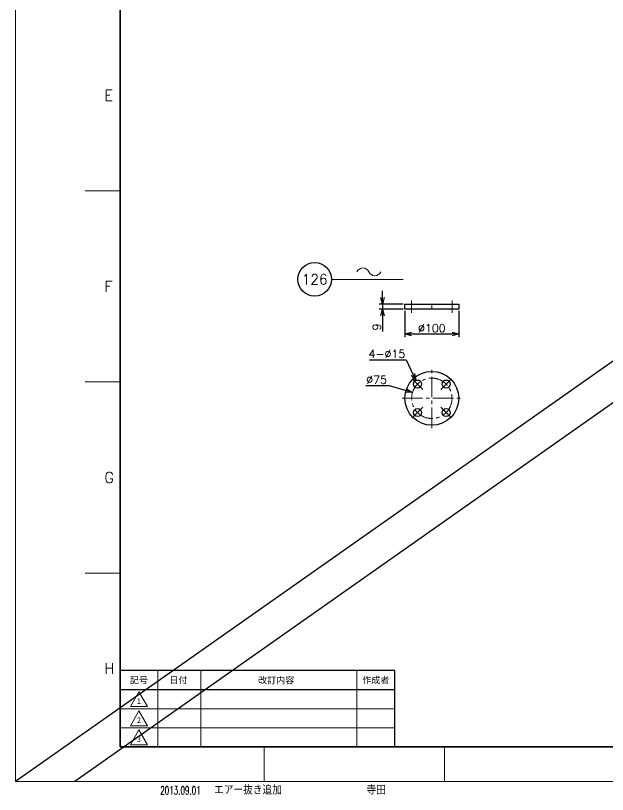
# Model space of a CAD drawing. Header units: millimetres. Extents: x 0 to 8669, y -24 to 3134.
# Drawn here: x 0 to 1099, y -24 to 1423 of the extents above; entities that cross this region are included whole.
import ezdxf
from ezdxf import colors
from ezdxf.entities.mleader import LeaderData, LeaderLine
from ezdxf.enums import TextEntityAlignment as Align
from ezdxf.math import Vec2, Vec3

# ---------------------------------------------------------------- set-up
doc = ezdxf.new("R2010")
doc.units = ezdxf.units.MM
doc.header["$LTSCALE"] = 2
doc.header["$PDMODE"] = 99
doc.header["$PDSIZE"] = 1
doc.linetypes.add('CENTER2', pattern=[28.575, 19.05, -3.175, 3.175, -3.175])
for name, color, linetype, lineweight in [('05_CENTER', 4, 'CENTER2', 13), ('08_DIM', 3, 'Continuous', 13), ('90_FRAME', 5, 'Continuous', 35)]:
    doc.layers.add(name, color=color, linetype=linetype, lineweight=lineweight)
doc.layers.add('10_DRAFT', color=8, linetype='Continuous', lineweight=0, plot=False)
doc.layers.add('91_BLANK', color=5, linetype='Continuous', lineweight=0, plot=False)
doc.styles.add('KSS_TXT', font='txt.shx', dxfattribs={"bigfont": 'extfont2.shx'})
doc.styles.add('MS_G', font='MS Gothic.ttf')
doc.styles.get("Standard").update_dxf_attribs({"font": 'txt.shx', "bigfont": 'extfont2.shx'})
doc.styles.add('表題用', font='MS PGothic.ttf')
doc.dimstyles.new('KSS_DIM', dxfattribs={"dimscale": 5, "dimtxt": 3, "dimasz": 2.5, "dimexe": 1.25, "dimexo": 0.625, "dimtad": 1, "dimdsep": 46, "dimtxsty": 'KSS_TXT', "dimblk": 'OPEN30', "dimcen": 0, "dimazin": 2, "dimtfac": 0.75, "dimtmove": 0, "dimatfit": 3, "dimldrblk": 'OPEN30', "dimfxl": 1.25, "dimtolj": 1, "dimarcsym": 0})
doc.dimstyles.new('KSS_DIM$3', dxfattribs={"dimscale": 5, "dimtxt": 3, "dimasz": 2.5, "dimexe": 1.25, "dimexo": 0.625, "dimtad": 1, "dimtih": 1, "dimtoh": 1, "dimdsep": 46, "dimtxsty": 'KSS_TXT', "dimblk": 'OPEN30', "dimcen": 0, "dimazin": 2, "dimtfac": 0.75, "dimtofl": 0, "dimtmove": 0, "dimatfit": 3, "dimldrblk": 'OPEN30', "dimfxl": 1.25, "dimtolj": 1, "dimarcsym": 0})

# ---------------------------------------------------------------- blocks, each defined once
blk = doc.blocks.new('AM_BALLOON1')
at = {"transparency": 16777216}
blk.add_circle((0, 0), 5, dxfattribs=at)
blk.add_attdef('B_NUMBER', text='', height=3, dxfattribs=at).set_placement((0, 0), align=Align.MIDDLE_CENTER)
blk = doc.blocks.new('_OPEN')
at = {"color": 0, "linetype": 'ByBlock'}
for p, q in [((-1, 0.17), (0, 0)), ((0, 0), (-1, -0.17)), ((0, 0), (-1, 0))]:
    blk.add_line(p, q, dxfattribs=at)
blk = doc.blocks.new('p1ba05')
for centre, start, end in [((-2.95, 0.29), 24.2276, 155.5758), ((0, 1.62), 204.2276, 335.5758)]:
    blk.add_arc(centre, 1.62, start, end)
blk = doc.blocks.new('_Open30')
at = {"color": 0, "linetype": 'ByBlock', "lineweight": -2}
for p, q in [((-1, 0.27), (0, 0)), ((0, 0), (-1, -0.27)), ((0, 0), (-1, 0))]:
    blk.add_line(p, q, dxfattribs=at)
blk = doc.blocks.new('*D230')
at = {"layer": '08_DIM', "color": 0, "lineweight": -2, "transparency": 16777216}
for p, q in [((650.7, 735.6), (693.8, 735.6)), ((693.8, 735.6), (725.4, 726.1))]:
    blk.add_line(p, q, dxfattribs=at)
at = {"layer": 'Defpoints', "color": 0, "transparency": 16777216}
for p in [(737.3, 722.6), (809.2, 701)]:
    blk.add_point(p, dxfattribs=at)
at = {"layer": '08_DIM', "color": 0, "lineweight": -2, "transparency": 16777216, "xscale": 12.5, "yscale": 12.5, "zscale": 12.5, "rotation": 343.2986412782976}
blk.add_blockref('_Open30', (737.3, 722.6), dxfattribs=at)
at = {"layer": '08_DIM', "color": 0, "transparency": 16777216, "insert": (670.7, 746.3), "char_height": 15, "attachment_point": 5, "style": 'KSS_TXT'}
blk.add_mtext('\\A1;%%C75', dxfattribs=at)
blk = doc.blocks.new('*D231')
at = {"layer": '08_DIM', "color": 0, "lineweight": -2, "transparency": 16777216}
for p, q in [((657.4, 783.5), (725.5, 783.5)), ((725.5, 783.5), (738.2, 756.4))]:
    blk.add_line(p, q, dxfattribs=at)
at = {"layer": 'Defpoints', "color": 0, "transparency": 16777216}
for p in [(743.6, 745.1), (749.9, 731.5)]:
    blk.add_point(p, dxfattribs=at)
at = {"layer": '08_DIM', "color": 0, "lineweight": -2, "transparency": 16777216, "xscale": 12.5, "yscale": 12.5, "zscale": 12.5, "rotation": 295.1384497930399}
blk.add_blockref('_Open30', (743.6, 745.1), dxfattribs=at)
at = {"layer": '08_DIM', "color": 0, "transparency": 16777216, "insert": (689.9, 794.2), "char_height": 15, "attachment_point": 5, "style": 'KSS_TXT'}
blk.add_mtext('\\A1;\\A1;4-%%C15', dxfattribs=at)
blk = doc.blocks.new('*D232')
at = {"layer": '08_DIM', "color": 0, "lineweight": -2, "transparency": 16777216}
for p, q in [((681.6, 898.9), (681.6, 911.4)), ((720.1, 886.4), (675.4, 886.4)), ((681.6, 886.4), (681.6, 877.4)), ((720.1, 877.4), (675.4, 877.4)), ((681.6, 864.9), (681.6, 836.2))]:
    blk.add_line(p, q, dxfattribs=at)
at = {"layer": 'Defpoints', "color": 0, "transparency": 16777216}
for p in [(723.3, 886.4), (681.6, 877.4), (723.3, 877.4)]:
    blk.add_point(p, dxfattribs=at)
at = {"layer": '08_DIM', "color": 0, "lineweight": -2, "transparency": 16777216, "xscale": 12.5, "yscale": 12.5, "zscale": 12.5}
for p, rotation in [((681.6, 886.4), 270), ((681.6, 877.4), 90)]:
    blk.add_blockref('_Open30', p, dxfattribs=dict(at, rotation=rotation))
at = {"layer": '08_DIM', "color": 0, "transparency": 16777216, "insert": (671, 844.3), "char_height": 15, "attachment_point": 5, "rotation": 90, "style": 'KSS_TXT'}
blk.add_mtext('\\A1;9', dxfattribs=at)
blk = doc.blocks.new('*D233')
at = {"layer": '08_DIM', "color": 0, "lineweight": -2, "transparency": 16777216}
for p, q in [((723.3, 874.3), (723.3, 825.1)), ((823.3, 874.3), (823.3, 825.1)), ((735.8, 831.4), (810.8, 831.4))]:
    blk.add_line(p, q, dxfattribs=at)
at = {"layer": 'Defpoints', "color": 0, "transparency": 16777216}
for p in [(723.3, 877.4), (823.3, 877.4), (823.3, 831.4)]:
    blk.add_point(p, dxfattribs=at)
at = {"layer": '08_DIM', "color": 0, "lineweight": -2, "transparency": 16777216, "xscale": 12.5, "yscale": 12.5, "zscale": 12.5, "rotation": 180}
blk.add_blockref('_Open30', (723.3, 831.4), dxfattribs=at)
at = {"layer": '08_DIM', "color": 0, "lineweight": -2, "transparency": 16777216, "xscale": 12.5, "yscale": 12.5, "zscale": 12.5}
blk.add_blockref('_Open30', (823.3, 831.4), dxfattribs=at)
at = {"layer": '08_DIM', "color": 0, "transparency": 16777216, "insert": (773.3, 842), "char_height": 15, "attachment_point": 5, "style": 'KSS_TXT'}
blk.add_mtext('\\A1;\\A1;%%c100', dxfattribs=at)

msp = doc.modelspace()

# ---------------------------------------------------------------- linework, layer by layer
at = {"color": 1}
for p, q in [((4141.004, 2914.599), (0, 0)), ((4130.371, 2829.589), (110.148, 0))]:
    msp.add_line(p, q, dxfattribs=at)
at = {"color": 0}
msp.add_lwpolyline([(823.259, 886.433), (823.259, 877.433), (723.259, 877.433), (723.259, 886.433)], close=True, dxfattribs=at)
for centre, radius in [((773.259, 711.775), 50), ((746.742, 738.292), 7.5), ((799.775, 738.292), 7.5), ((746.742, 685.259), 7.5), ((799.775, 685.259), 7.5)]:
    msp.add_circle(centre, radius, dxfattribs=at)
at = {"layer": '05_CENTER'}
for p, q in [((735.759, 893.766), (735.759, 870.46)), ((810.759, 893.766), (810.759, 870.46)), ((773.259, 656.612), (773.259, 766.939)), ((756.603, 728.431), (736.882, 748.152)), ((789.915, 728.431), (809.636, 748.152)), ((718.095, 711.775), (828.422, 711.775)), ((756.603, 695.119), (736.882, 675.398)), ((789.915, 695.119), (809.636, 675.398))]:
    msp.add_line(p, q, dxfattribs=at)
msp.add_circle((773.259, 711.775), 37.5, dxfattribs=at)
at = {"layer": '08_DIM'}
msp.add_line((586.833, 932.75), (720.271, 932.75), dxfattribs=at)
at = {"layer": '10_DRAFT'}
msp.add_line((773.259, 877.433), (773.259, 886.433), dxfattribs=at)
at = {"layer": '90_FRAME', "color": 4, "lineweight": 13}
for p, q in [((194.23, 1097.169), (129.42, 1097.169)), ((194.23, 742.182), (129.42, 742.182)), ((194.23, 387.196), (129.42, 387.196)), ((461.877, 0), (461.877, 64.52)), ((796.544, 0), (796.544, 64.52))]:
    msp.add_line(p, q, dxfattribs=at)
at = {"layer": '90_FRAME', "color": 0, "lineweight": 13}
for p, q in [((264.23, 64.52), (264.23, 205.948)), ((344.23, 64.52), (344.23, 205.948)), ((634.23, 64.52), (634.23, 205.948)), ((194.23, 135.234), (704.23, 135.234)), ((194.23, 99.877), (704.23, 99.877))]:
    msp.add_line(p, q, dxfattribs=at)
at = {"layer": '90_FRAME', "color": 0, "lineweight": 25}
msp.add_line((194.23, 170.591), (704.23, 170.591), dxfattribs=at)
at = {"layer": '90_FRAME'}
msp.add_lwpolyline([(194.23, 64.52), (4076.195, 64.52), (4076.195, 2839.789), (194.23, 2839.789)], close=True, dxfattribs=at)
at = {"layer": '90_FRAME', "color": 0, "lineweight": 25}
msp.add_lwpolyline([(194.23, 64.52), (704.23, 64.52), (704.23, 205.948), (194.23, 205.948)], close=True, dxfattribs=at)
at = {"layer": '90_FRAME', "color": 0, "lineweight": 13}
for points in [[(213.319, 138.989), (229.23, 166.548), (245.14, 138.989), (213.319, 138.989)], [(213.319, 103.632), (229.23, 131.19), (245.14, 103.632), (213.319, 103.632)], [(213.319, 68.275), (229.23, 95.833), (245.14, 68.275), (213.319, 68.275)]]:
    msp.add_lwpolyline(points, dxfattribs=at)
at = {"layer": '91_BLANK'}
msp.add_lwpolyline([(0, 0), (4141.004, 0), (4141.004, 2914.599), (0, 2914.599)], close=True, dxfattribs=at)

# ---------------------------------------------------------------- block references
at = {"layer": '08_DIM', "xscale": 7.5, "yscale": 7.5, "zscale": 7.5}
msp.add_blockref('p1ba05', (667.339, 939.588), dxfattribs=at)

# ---------------------------------------------------------------- texts
at = {"layer": '90_FRAME', "color": 0, "lineweight": 13, "style": 'KSS_TXT'}
for s, p in [('E', (164.787, 1274.662)), ('F', (164.787, 919.675)), ('G', (164.787, 564.689)), ('H', (164.787, 209.703))]:
    msp.add_text(s, height=20, dxfattribs=at).set_placement(p, align=Align.MIDDLE_LEFT)
at = {"layer": '90_FRAME', "color": 0, "style": '表題用'}
for s, p in [('記号', (229.23, 188.27)), ('日付', (302.512, 188.27)), ('作成者', (669.23, 188.27))]:
    msp.add_text(s, height=12, dxfattribs=at).set_placement(p, align=Align.MIDDLE_CENTER)
msp.add_text('改訂内容', height=12, dxfattribs=at).set_placement((484.23, 188.27), align=Align.MIDDLE)
at = {"layer": '90_FRAME', "color": 0, "lineweight": 13, "style": 'MS_G'}
for s, p in [('1', (229.23, 149.377)), ('2', (229.23, 114.02)), ('3', (229.23, 78.663))]:
    msp.add_text(s, height=10.607, dxfattribs=at).set_placement(p, align=Align.MIDDLE)
at = {"layer": '90_FRAME', "color": 3, "lineweight": 13, "width": 0.65}
msp.add_text('2013.09.01', height=15, dxfattribs=at).set_placement((268.71, -23.999))
at = {"layer": '90_FRAME', "color": 3, "lineweight": 13}
for s, p in [('エアー抜き追加', (368.668, -23.999)), ('寺田', (651.851, -23.999))]:
    msp.add_text(s, height=15, dxfattribs=at).set_placement(p)

# ---------------------------------------------------------------- dimensions: what is measured, and where the dimension line sits
at = {"layer": '08_DIM'}
dim = msp.add_linear_dim(base=(681.603, 877.433), p1=(723.259, 886.433), p2=(723.259, 877.433), angle=90, dimstyle='KSS_DIM', dxfattribs=at)
dim.commit()
dim.dimension.update_dxf_attribs({"geometry": '*D232', "text_midpoint": (670.978, 844.308)})
dim = msp.add_linear_dim(base=(823.259, 831.372), p1=(723.259, 877.433), p2=(823.259, 877.433), text='\\A1;%%c<>', dimstyle='KSS_DIM', override={"dimtxsty": 'KSS_TXT', "dimtfill": 0, "dimtfillclr": 0}, dxfattribs=at)
dim.commit()
dim.dimension.update_dxf_attribs({"geometry": '*D233', "text_midpoint": (773.259, 841.997)})
dim = msp.add_diameter_dim_2p(p1=(749.928, 731.502), p2=(743.556, 745.081), text='\\A1;4-<>', dimstyle='KSS_DIM$3', override={"dimpost": '%%C<>', "dimtxsty": 'KSS_TXT', "dimtfill": 0, "dimtfillclr": 0}, dxfattribs=at)
dim.commit()
dim.dimension.update_dxf_attribs({"geometry": '*D231', "text_midpoint": (689.884, 783.54), "dimtype": 163})
dim = msp.add_diameter_dim_2p(p1=(809.177, 700.998), p2=(737.341, 722.552), dimstyle='KSS_DIM$3', override={"dimpost": '%%C<>'}, dxfattribs=at)
dim.commit()
dim.dimension.update_dxf_attribs({"geometry": '*D230', "text_midpoint": (670.671, 735.617), "dimtype": 163})

# ---------------------------------------------------------------- leaders
ml = msp.add_multileader_block('Standard', dxfattribs=at)
ml.set_content('AM_BALLOON1', color=256, scale=6.25)
ml.set_attribute('B_NUMBER', '120', width=0)
ml.set_leader_properties(color=256, linetype='ByLayer', lineweight=-1)
ml.set_arrow_properties(name='OPEN')
ml.build(insert=Vec2(0, 0))
ml.multileader.update_dxf_attribs({"leader_type": 0, "has_dogleg": 0, "text_right_attachment_type": 6, "dogleg_length": 0, "arrow_head_size": 12.5, "scale": 2.5, "block_connection_type": 1})
ctx = ml.context
ctx.base_point, ctx.scale, ctx.char_height, ctx.arrow_head_size, ctx.landing_gap_size, ctx.plane_origin = Vec3(599.452, 2605.142), 2.5, 25, 12.5, 12.5, Vec3(599.452, 2605.142)
ctx.right_attachment, ctx.attachment_type = 6, 1
notes = []
notes.append((ctx, [(0, (0, 0, 0), (0, 0), (1, 0), 1, [])]))
ctx.block.insert = Vec3(599.452, 2605.142)
ml = msp.add_multileader_block('Standard', dxfattribs=at)
ml.set_content('AM_BALLOON1', color=256, scale=6.25)
ml.set_attribute('B_NUMBER', '120', width=0)
ml.set_leader_properties(color=256, linetype='ByLayer', lineweight=-1)
ml.set_arrow_properties(name='OPEN')
ml.build(insert=Vec2(0, 0))
ml.multileader.update_dxf_attribs({"leader_type": 0, "has_dogleg": 0, "text_right_attachment_type": 6, "dogleg_length": 0, "arrow_head_size": 12.5, "scale": 2.5, "block_connection_type": 1})
ctx = ml.context
ctx.base_point, ctx.scale, ctx.char_height, ctx.arrow_head_size, ctx.landing_gap_size, ctx.plane_origin = Vec3(5241.046, 2548.571), 2.5, 25, 12.5, 12.5, Vec3(5241.046, 2548.571)
ctx.right_attachment, ctx.attachment_type = 6, 1
notes.append((ctx, [(0, (0, 0, 0), (0, 0), (1, 0), 1, [])]))
ctx.block.insert = Vec3(5241.046, 2548.571)
ml = msp.add_multileader_block('Standard', dxfattribs=at)
ml.set_content('AM_BALLOON1', color=256, scale=6.25)
ml.set_attribute('B_NUMBER', '126', width=0)
ml.set_leader_properties(color=256, linetype='ByLayer', lineweight=-1)
ml.set_arrow_properties(name='OPEN')
ml.build(insert=Vec2(0, 0))
ml.multileader.update_dxf_attribs({"leader_type": 0, "has_dogleg": 0, "text_right_attachment_type": 6, "dogleg_length": 0, "arrow_head_size": 12.5, "scale": 2.5, "block_connection_type": 1})
ctx = ml.context
ctx.base_point, ctx.scale, ctx.char_height, ctx.arrow_head_size, ctx.landing_gap_size, ctx.plane_origin = Vec3(555.539, 932.791), 2.5, 25, 12.5, 12.5, Vec3(555.539, 932.791)
ctx.right_attachment, ctx.attachment_type = 6, 1
notes.append((ctx, [(0, (0, 0, 0), (0, 0), (1, 0), 1, [])]))
ctx.block.insert = Vec3(555.539, 932.791)
for ctx, leaders in notes:
    for number, flags, end, landing, length, lines in leaders:
        leader = LeaderData()
        leader.index, (leader.has_last_leader_line, leader.has_dogleg_vector, leader.attachment_direction) = number, flags
        leader.last_leader_point, leader.dogleg_vector, leader.dogleg_length = Vec3(end), Vec3(landing), length
        for number, points, colour, breaks in lines:
            line = LeaderLine()
            line.index, line.vertices, line.color, line.breaks = number, Vec3.list(points), colors.encode_raw_color(colour), breaks
            leader.lines.append(line)
        ctx.leaders.append(leader)

doc.saveas('drawing.dxf')
